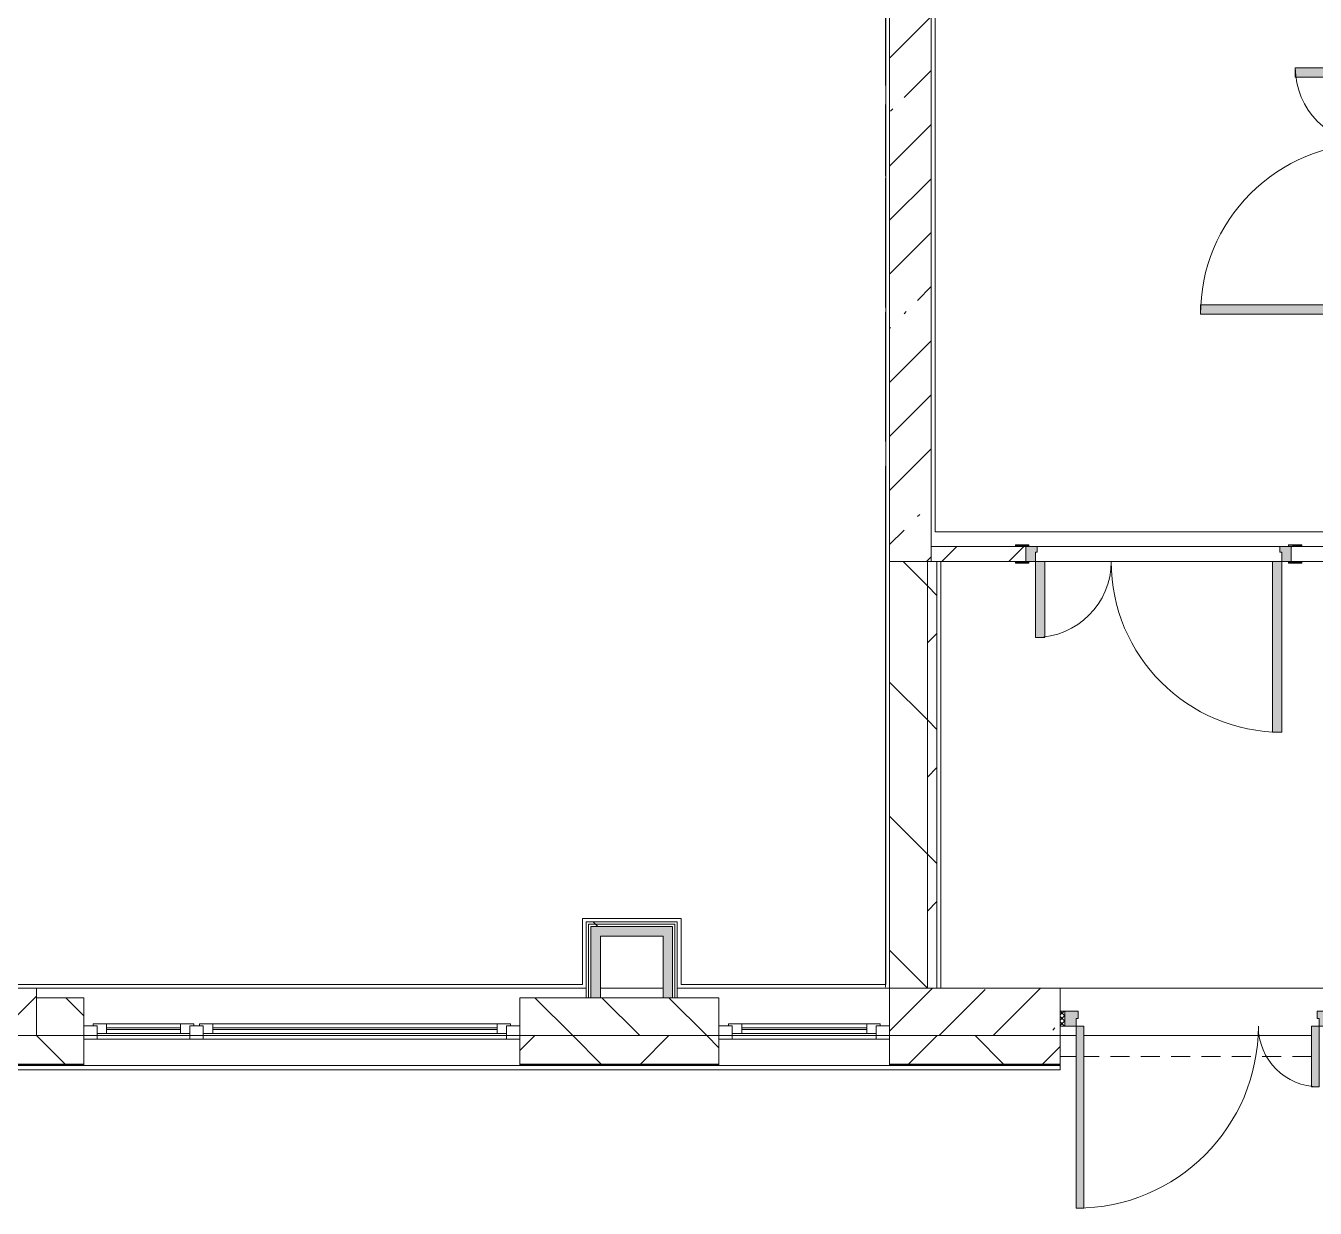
# Model space of a CAD drawing. Header units: millimetres. Extents: x -4196 to 190310, y -8553 to 29000.
# Drawn here: x 161920 to 168721, y -1010 to 5226 of the extents above; entities that cross this region are included whole.
import ezdxf

# ---------------------------------------------------------------- set-up
doc = ezdxf.new("R2010")
doc.units = ezdxf.units.MM
doc.linetypes.add('200_ШТРИХ__ш1_п0_6_', pattern=[160, 100, -60])
for name, color, linetype, lineweight in [('A-DETL-MBND', 7, '200_ШТРИХ__ш1_п0_6_', 9), ('A-GENM-1', 7, 'Continuous', 5), ('A-GLAZ-1', 7, 'Continuous', 5), ('A-WALL', 7, 'Continuous', 9), ('A-WALL-4', 7, 'Continuous', 5), ('I-WALL-3', 7, 'Continuous', 5), ('S-COLS-2', 7, 'Continuous', 5)]:
    doc.layers.add(name, color=color, linetype=linetype, lineweight=lineweight)
for name, color, linetype, lineweight, true_color in [('A-DOOR-1', 7, 'Continuous', 5, 0xaaaaaa), ('A-DOOR-2', 7, 'Continuous', 5, 0xe2e2e2), ('A-DOOR-FRAM-1', 7, 'Continuous', 5, 0xe2e2e2), ('A-DOOR-FRAM-2', 7, 'Continuous', 5, 0xaaaaaa), ('A-FLOR-1', 7, 'Continuous', 5, 0xaaaaaa), ('I-WALL-2', 7, 'Continuous', 9, 0xe7e7e7)]:
    doc.layers.add(name, color=color, linetype=linetype, lineweight=lineweight, true_color=true_color)
pattern_1 = [(45, (59346.5, 0), (-353.5534, 353.5534), []), (135, (59346.5, 0), (-353.5534, -353.5534), [])]
pattern_2 = [(45, (59346.5, 0), (-285.1231, 285.1231), []), (45, (59631.6, 0), (-285.1231, 285.1231), [504.031, -100.806, 16.764, -84.042])]
pattern_3 = [(45, (59346.5, 0), (-530.33, 530.33), []), (135, (59346.5, 0), (-530.33, -530.33), [])]

# ---------------------------------------------------------------- blocks, each defined once
blk = doc.blocks.new('120_Окно_СКБ_2Ст_Фрамуга сверху - 120_Окно_СКБ_2Ст_2300х2500_h_ ДОО-19727959-1_6_1_птичка')
at = {"layer": 'A-GLAZ-1'}
for p, q in [((-1150, -127), (-1150, -57)), ((-1150, -57), (-1080, -57)), ((1150, -57), (-1150, -57)), ((-1080, -57), (-1080, -127)), ((-1080, -57), (1080, -57)), ((520, -127), (520, -57)), ((520, -57), (590, -57)), ((590, -57), (590, -127)), ((1080, -127), (1080, -57)), ((1080, -57), (1150, -57)), ((1150, -57), (1150, -127)), ((-1080, -127), (-1150, -127)), ((-1150, -127), (-1100, -127)), ((-1080, -127), (-1100, -127)), ((-1100, -127), (-1100, -137)), ((520, -87), (-1080, -87)), ((-1080, -87), (-1080, -127)), ((-1030, -137), (-1030, -87)), ((-1030, -107), (470, -107)), ((470, -117), (-1030, -117)), ((470, -137), (470, -87)), ((520, -127), (520, -87)), ((590, -127), (520, -127)), ((540, -127), (520, -127)), ((540, -127), (570, -127)), ((540, -127), (570, -127)), ((540, -137), (540, -127)), ((590, -127), (570, -127)), ((570, -127), (570, -137)), ((1080, -87), (590, -87)), ((590, -87), (590, -127)), ((640, -137), (640, -87)), ((640, -107), (1030, -107)), ((1030, -117), (640, -117)), ((1030, -137), (1030, -87)), ((1080, -127), (1080, -87)), ((1150, -127), (1080, -127)), ((1100, -127), (1080, -127)), ((1100, -127), (1150, -127)), ((1100, -137), (1100, -127)), ((-1100, -137), (540, -137)), ((540, -137), (-1100, -137)), ((570, -137), (1100, -137)), ((1100, -137), (570, -137))]:
    blk.add_line(p, q, dxfattribs=at)
blk = doc.blocks.new('BSC_Колонна _Прямоугольная - 250х900-V123-1_6_1_птичка')
at = {"layer": 'S-COLS-2'}
h = blk.add_hatch(dxfattribs=at)
h.set_pattern_fill('FP_164', color=256, style=0, pattern_type=2)
h.set_pattern_definition([(45, (-102180, -25), (-285.1231, 285.1231), []), (45, (-101894.88, -25), (-285.1231, 285.1231), [504.031, -100.806, 16.764, -84.042])])
h.paths.add_polyline_path([(450, -125), (450, 125), (-450, 125), (-450, -125), (-61.5, -125)])
for p, q in [((450, 125), (-450, 125)), ((-450, 125), (-450, -125)), ((450, -125), (450, 125)), ((-450, -125), (450, -125))]:
    blk.add_line(p, q, dxfattribs=at)
blk = doc.blocks.new('110_Дверь_СКБ_2Ст_Наружная - ДН-5_л__ Двухстворчатая 1350 х3800 _h_ в свету с верхним остеклением-21877029-1_6_1_птичка')
at = {"layer": 'A-DOOR-1'}
h = blk.add_hatch(dxfattribs=at)
h.set_pattern_fill('FP_165', color=256, style=0, pattern_type=2)
h.set_pattern_definition([(135, (1626.41, 164.685), (-14.14214, -14.14214), []), (225, (1626.41, 164.685), (14.14214, -14.14214), [])])
h.paths.add_polyline_path([(744.5, 50), (719.5, 50), (719.5, -30), (744.5, -30), (744.5, 10)])
at = {"layer": 'A-DOOR-2'}
for points in [[(619.5, 1010), (619.5, 50), (659.5, 50), (659.5, 1010)], [(-620.5, 370), (-620.5, 50), (-580.5, 50), (-580.5, 370)]]:
    blk.add_hatch(color=256, dxfattribs=at).paths.add_polyline_path(points)
h = blk.add_hatch(color=256, dxfattribs=at)
h.paths.add_polyline_path([(659.5, 50), (659.5, 10), (649.5, 10), (649.5, -30), (719.5, -30), (719.5, 50)])
h.paths.add_polyline_path([(-680.5, 50), (-680.5, -30), (-610.5, -30), (-610.5, 10), (-620.5, 10), (-620.5, 50), (-651.1, 50)])
at = {"layer": 'A-DOOR-FRAM-2'}
h = blk.add_hatch(dxfattribs=at)
h.set_pattern_fill('FP_166', color=256, style=0, pattern_type=2)
h.set_pattern_definition([(45, (-496.384, 164.685), (-14.1421, 14.1421), []), (135, (-496.384, 164.685), (-14.1421, -14.1421), [])])
h.paths.add_polyline_path([(-705.5, 50), (-705.5, -30), (-680.5, -30), (-680.5, 50)])
at = {"layer": 'A-DOOR-1'}
for p, q in [((659.5, 1010), (619.5, 1010)), ((619.5, 1010), (619.5, 50)), ((659.5, 50), (659.5, 1010)), ((-620.5, 370), (-620.5, 50)), ((-580.5, 370), (-620.5, 370)), ((-580.5, 50), (-580.5, 370)), ((-620.5, 50), (-580.5, 50)), ((619.5, 50), (659.5, 50))]:
    blk.add_line(p, q, dxfattribs=at)
for centre, radius, start, end in [((659.5, 50), 960, 90, 180), ((-620.5, 50), 320, 0, 90)]:
    blk.add_arc(centre, radius, start, end, dxfattribs=at)
at = {"layer": 'A-DOOR-FRAM-2'}
for p, q in [((-680.5, 50), (-705.5, 50)), ((-705.5, 50), (-705.5, -30)), ((-620.5, 50), (-680.5, 50)), ((-680.5, 50), (-680.5, -30)), ((-680.5, -30), (-680.5, 50)), ((-620.5, 10), (-620.5, 50)), ((-610.5, 10), (-620.5, 10)), ((-610.5, -30), (-610.5, 10)), ((659.5, 10), (649.5, 10)), ((649.5, 10), (649.5, -30)), ((659.5, 50), (659.5, 10)), ((719.5, 50), (659.5, 50)), ((719.5, -30), (719.5, 50)), ((744.5, 50), (719.5, 50)), ((719.5, 50), (719.5, -30)), ((744.5, -30), (744.5, 50)), ((-705.5, -30), (-680.5, -30)), ((-680.5, -30), (-610.5, -30)), ((649.5, -30), (719.5, -30)), ((719.5, -30), (744.5, -30))]:
    blk.add_line(p, q, dxfattribs=at)
blk = doc.blocks.new('120_Окно_СКБ_1Ст - 120_Окно_СКБ_1Ст 900х2500_h_ с форточкой-22876038-1_6_1_птичка')
at = {"layer": 'A-GLAZ-1'}
for p, q in [((-450, -127), (-450, -57)), ((-450, -57), (-380, -57)), ((450, -57), (-450, -57)), ((-380, -57), (-380, -127)), ((380, -127), (380, -57)), ((380, -57), (450, -57)), ((450, -57), (450, -127)), ((-380, -127), (-450, -127)), ((-450, -127), (-400, -127)), ((-380, -127), (-400, -127)), ((-400, -127), (-400, -137)), ((380, -87), (-380, -87)), ((-380, -87), (-380, -127)), ((-330, -137), (-330, -87)), ((-330, -107), (330, -107)), ((330, -117), (-330, -117)), ((330, -137), (330, -87)), ((380, -127), (380, -87)), ((450, -127), (380, -127)), ((400, -127), (380, -127)), ((400, -127), (450, -127)), ((400, -137), (400, -127)), ((-400, -137), (400, -137)), ((400, -137), (-400, -137))]:
    blk.add_line(p, q, dxfattribs=at)
blk = doc.blocks.new('110_Дверь_СКБ_2Ст - Д-5_п_ Из игровой в коридор-32215844-1_6_1_птичка')
at = {"layer": 'A-DOOR-2'}
for points in [[(-637.5, 940), (-637.5, 40), (-587.5, 40), (-587.5, 940)], [(612.5, 57.5), (612.5, 40), (662.5, 42.7), (662.5, 440), (612.5, 440), (612.5, 60)]]:
    blk.add_hatch(color=256, dxfattribs=at).paths.add_polyline_path(points)
h = blk.add_hatch(color=256, dxfattribs=at)
h.paths.add_polyline_path([(-687.5, 40), (-687.5, -40), (-627.5, -40), (-627.5, -10), (-637.5, -10), (-637.5, 40)])
h.paths.add_polyline_path([(652.5, -40), (712.5, -40), (712.5, 40), (662.5, 40), (662.5, -10), (652.5, -10), (652.5, -25.9)])
at = {"layer": 'A-DOOR-FRAM-1'}
for points in [[(-742.5, 40), (-672.5, 40), (-672.5, 48), (-742.5, 48)], [(697.5, 48), (697.5, 40), (767.5, 40), (767.5, 48), (712.5, 48)], [(-742.5, -48), (-672.5, -48), (-672.5, -40), (-742.5, -40)], [(697.5, -47.8), (697.8, -48), (767.5, -48), (767.5, -40), (697.5, -40)]]:
    blk.add_hatch(color=256, dxfattribs=at).paths.add_polyline_path(points)
at = {"layer": 'A-DOOR-1'}
for p, q in [((-637.5, 940), (-637.5, 40)), ((-587.5, 940), (-637.5, 940)), ((-587.5, 40), (-587.5, 940)), ((662.5, 440), (612.5, 440)), ((612.5, 440), (612.5, 40)), ((662.5, 40), (662.5, 440)), ((-637.5, 40), (-587.5, 40)), ((612.5, 40), (662.5, 40))]:
    blk.add_line(p, q, dxfattribs=at)
for centre, radius, start, end in [((-637.5, 40), 900, 0, 90), ((662.5, 40), 400, 90, 180)]:
    blk.add_arc(centre, radius, start, end, dxfattribs=at)
at = {"layer": 'A-DOOR-FRAM-2'}
for p, q in [((-672.5, 48), (-742.5, 48)), ((-742.5, 48), (-742.5, 40)), ((-742.5, 40), (-672.5, 40)), ((-637.5, 40), (-687.5, 40)), ((-687.5, 40), (-687.5, -40)), ((-672.5, 40), (-672.5, 48)), ((-637.5, -10), (-637.5, 40)), ((662.5, 40), (662.5, -10)), ((712.5, 40), (662.5, 40)), ((767.5, 48), (697.5, 48)), ((697.5, 48), (697.5, 40)), ((697.5, 40), (767.5, 40)), ((712.5, -40), (712.5, 40)), ((767.5, 40), (767.5, 48)), ((-672.5, -40), (-742.5, -40)), ((-742.5, -40), (-742.5, -48)), ((-742.5, -48), (-672.5, -48)), ((-672.5, -39), (-687.5, -39)), ((-687.5, -39), (-687.5, -40)), ((-687.5, -40), (-627.5, -40)), ((-687.5, -40), (-672.5, -40)), ((-672.5, -40), (-672.5, -39)), ((-672.5, -48), (-672.5, -40)), ((-627.5, -10), (-637.5, -10)), ((-627.5, -40), (-627.5, -10)), ((662.5, -10), (652.5, -10)), ((652.5, -10), (652.5, -40)), ((652.5, -40), (712.5, -40)), ((712.5, -39), (697.5, -39)), ((697.5, -39), (697.5, -40)), ((697.5, -40), (712.5, -40)), ((767.5, -40), (697.5, -40)), ((697.5, -40), (697.5, -48)), ((697.5, -48), (767.5, -48)), ((712.5, -40), (712.5, -39)), ((767.5, -48), (767.5, -40))]:
    blk.add_line(p, q, dxfattribs=at)
blk = doc.blocks.new('Рисунок_горы - Рисунок_горы-31934381-1_6_1_птичка')
at = {"layer": 'A-GENM-1'}
for p, q in [((107109, 5202.8), (107109, 5327.3)), ((107109, 5327.3), (107109, 5202.8)), ((107109, 5182.5), (107109, 5181.1)), ((107109, 5181.1), (107109, 5059.9)), ((107109, 4374.4), (107109, 4384)), ((107109, 4308.3), (107109, 4334.6)), ((107109, 4258.7), (107109, 4082.8)), ((107109, 3759.7), (107109, 3739.9)), ((107109, 3402.6), (107109, 3715.1)), ((107109, 3715.1), (107109, 3402.6)), ((107109, 3400.4), (107109, 3402.6)), ((107109, 3402.6), (107109, 3400.4)), ((107109, 3083.5), (107109, 3033.8)), ((107109, 3033.8), (107109, 3083.5)), ((107109, 2902.9), (107109, 2510.3)), ((107109, 2349.5), (107109, 2318.8)), ((107109, 1892.3), (107109, 1912.9)), ((107109, 1600.7), (107109, 1631.9)), ((107109, 1293.1), (107109, 1296.4)), ((107109, 950.1), (107109, 1139.3)), ((107109, 1139.3), (107109, 950.1)), ((107109, 1122.4), (107109, 1119.9)), ((107109, 1119.9), (107109, 756.7)), ((107109, 988.4), (107109, 946.8)), ((107109, 928), (107109, 950.1)), ((107109, 950.1), (107109, 928)), ((107109, 800), (107109, 928)), ((107109, 928), (107109, 800))]:
    blk.add_line(p, q, dxfattribs=at)
for points in [[(107109, 5229), (107109, 5225.1), (107109, 5221.2), (107109, 5217.1)], [(107109, 5193.5), (107109, 5195.9), (107109, 5198.9), (107109, 5202.8)], [(107109, 4996.9), (107109, 5086.6), (107109, 5046.4), (107109, 4960)], [(107109, 4997.1), (107109, 5021), (107109, 5029.3), (107109, 5042)], [(107109, 5030.9), (107109, 5009.2), (107109, 4973.1), (107109, 4936.1)], [(107109, 4931.1), (107109, 4949.6), (107109, 4972.3), (107109, 4997.1)], [(107109, 4801.5), (107109, 4837.3), (107109, 4769), (107109, 4683.1)], [(107109, 4745.8), (107109, 4834.9), (107109, 4778.8), (107109, 4694)], [(107109, 4729.3), (107109, 4734.7), (107109, 4740.2), (107109, 4745.8)], [(107109, 4610.3), (107109, 4692.4), (107109, 4646), (107109, 4564.5)], [(107109, 4560.8), (107109, 4651.4), (107109, 4604.2), (107109, 4519)], [(107109, 4480.9), (107109, 4572.6), (107109, 4516.7), (107109, 4440.6)], [(107109, 4532.1), (107109, 4540.9), (107109, 4550.5), (107109, 4560.8)], [(107109, 4470.8), (107109, 4474.1), (107109, 4477.5), (107109, 4480.9)], [(107109, 4422.3), (107109, 4412.5), (107109, 4330.7), (107109, 4267.6)], [(107109, 4394.1), (107109, 4371.7), (107109, 4334), (107109, 4292)], [(107109, 4388.7), (107109, 4383.5), (107109, 4378.7), (107109, 4374.4)], [(107109, 4317.2), (107109, 4357.9), (107109, 4365.3), (107109, 4387.8)], [(107109, 4330.1), (107109, 4333.9), (107109, 4326.6), (107109, 4344.4)], [(107109, 4341.2), (107109, 4322.9), (107109, 4288.3), (107109, 4243.4)], [(107109, 4284.3), (107109, 4313.8), (107109, 4319.7), (107109, 4338.1)], [(107109, 4284.9), (107109, 4299.2), (107109, 4315.7), (107109, 4330.1)], [(107109, 4250.2), (107109, 4269), (107109, 4291.9), (107109, 4317.2)], [(107109, 4227.3), (107109, 4244.5), (107109, 4264.5), (107109, 4284.3)], [(107109, 4185.1), (107109, 4203.6), (107109, 4225.6), (107109, 4254)], [(107109, 4109.1), (107109, 4188.9), (107109, 4152.7), (107109, 4076.1)], [(107109, 4091.2), (107109, 4096.8), (107109, 4102.8), (107109, 4109.1)], [(107109, 4079.1), (107109, 4063.9), (107109, 4046.4), (107109, 4024.9)], [(107109, 3775), (107109, 3972.8), (107109, 3938.6), (107109, 4024.9)], [(107109, 3745.9), (107109, 3754.8), (107109, 3773.9), (107109, 3783.9)], [(107109, 3400.4), (107109, 3399.3), (107109, 3107.3), (107109, 3083.5)], [(107109, 3190.2), (107109, 3238.9), (107109, 3287.7), (107109, 3341.9)], [(107109, 2744.1), (107109, 2736.6), (107109, 2730.3), (107109, 2725.9)], [(107109, 2525.4), (107109, 2507.2), (107109, 2429.8), (107109, 2406.1)], [(107109, 2456.9), (107109, 2471.2), (107109, 2489.8), (107109, 2504.1)], [(107109, 2337.5), (107109, 2351), (107109, 2430.2), (107109, 2443.8)], [(107109, 2405.3), (107109, 2304), (107109, 2038.3), (107109, 1883.2)], [(107109, 2043.8), (107109, 2143), (107109, 2375.7), (107109, 2404.3)], [(107109, 2331.2), (107109, 2332.9), (107109, 2334.9), (107109, 2337.1)], [(107109, 1964.2), (107109, 1942.5), (107109, 1888.8), (107109, 1862.5)], [(107109, 1865), (107109, 1870.5), (107109, 1877.1), (107109, 1884.9)], [(107109, 1599.1), (107109, 1599.6), (107109, 1600.2), (107109, 1600.7)], [(107109, 1378.1), (107109, 1344.4), (107109, 1311.3), (107109, 1280.5)], [(107109, 1292.6), (107109, 1292.8), (107109, 1292.9), (107109, 1293.1)], [(107109, 1204.2), (107109, 1240.1), (107109, 1272.7), (107109, 1284.6)], [(107109, 1137.1), (107109, 1123.8), (107109, 1106.1), (107109, 1089.8)], [(107109, 954), (107109, 984.2), (107109, 1099.5), (107109, 1129.6)], [(107109, 1118), (107109, 1118.9), (107109, 1120.3), (107109, 1122.4)], [(107109, 1045.3), (107109, 1029.5), (107109, 1010.6), (107109, 988.4)], [(107109, 800), (107109, 789.3), (107109, 658.8), (107109, 644.1)], [(107109, 792), (107109, 794.5), (107109, 796.8), (107109, 798.8)]]:
    blk.add_open_spline(points, degree=3, dxfattribs=at)
for points, knots in [([(107109, 5217.1), (107109, 5217.1), (107109, 5208.5), (107109, 5196.8), (107109, 5188.5)], [0.26666667, 0.26666667, 0.26666667, 0.26666667, 0.26666668, 0.29266301, 0.29266301, 0.29266301, 0.29266301]), ([(107109, 5202.8), (107109, 5202.8), (107109, 5190.1), (107109, 5187.2), (107109, 5182.5)], [0.503597122, 0.503597122, 0.503597122, 0.503597122, 0.503597132, 0.510791367, 0.510791367, 0.510791367, 0.510791367]), ([(107109, 5059.9), (107109, 5059.9), (107109, 5048.8), (107109, 5037.4), (107109, 5026.3)], [0.525179856, 0.525179856, 0.525179856, 0.525179856, 0.525179866, 0.529081731, 0.529081731, 0.529081731, 0.529081731]), ([(107109, 4960), (107109, 4960), (107109, 4956.1), (107109, 4952.3), (107109, 4948.7)], [0.25, 0.25, 0.25, 0.25, 0.25000001, 0.28399361, 0.28399361, 0.28399361, 0.28399361]), ([(107109, 4936.1), (107109, 4936.1), (107109, 4926.5), (107109, 4918.4), (107109, 4911.6)], [0.5, 0.5, 0.5, 0.5, 0.50000001, 0.54626589, 0.54626589, 0.54626589, 0.54626589]), ([(107109, 4694), (107109, 4694), (107109, 4691.5), (107109, 4689.2), (107109, 4687)], [0.33333333, 0.33333333, 0.33333333, 0.33333333, 0.33333334, 0.35272654, 0.35272654, 0.35272654, 0.35272654]), ([(107109, 4683.1), (107109, 4683.1), (107109, 4671.1), (107109, 4660.8), (107109, 4652.1)], [0.33333333, 0.33333333, 0.33333333, 0.33333333, 0.33333334, 0.39532275, 0.39532275, 0.39532275, 0.39532275]), ([(107109, 4564.5), (107109, 4564.5), (107109, 4561.6), (107109, 4558.7), (107109, 4555.8)], [0.25, 0.25, 0.25, 0.25, 0.25000001, 0.27808604, 0.27808604, 0.27808604, 0.27808604]), ([(107109, 4519), (107109, 4519), (107109, 4515.6), (107109, 4512.5), (107109, 4509.5)], [0.33333333, 0.33333333, 0.33333333, 0.33333333, 0.33333334, 0.35936059, 0.35936059, 0.35936059, 0.35936059]), ([(107109, 4440.6), (107109, 4440.6), (107109, 4438.1), (107109, 4435.6), (107109, 4433.3)], [0.33333333, 0.33333333, 0.33333333, 0.33333333, 0.33333334, 0.35421971, 0.35421971, 0.35421971, 0.35421971]), ([(107109, 4384), (107109, 4384), (107109, 4407.4), (107109, 4419.2), (107109, 4422.4)], [0.059701493, 0.059701493, 0.059701493, 0.059701493, 0.059701503, 0.063018242, 0.063018242, 0.063018242, 0.063018242]), ([(107109, 4387.8), (107109, 4387.8), (107109, 4392.8), (107109, 4397.1), (107109, 4400.6)], [0.25, 0.25, 0.25, 0.25, 0.25000001, 0.26795645, 0.26795645, 0.26795645, 0.26795645]), ([(107109, 4355.8), (107109, 4355.8), (107109, 4362.9), (107109, 4368.3), (107109, 4374.4)], [0.02985075, 0.02985075, 0.02985075, 0.02985075, 0.02985076, 0.04477612, 0.04477612, 0.04477612, 0.04477612]), ([(107109, 4374.4), (107109, 4374.4), (107109, 4368.3), (107109, 4362.9), (107109, 4355.8)], [0.589928058, 0.589928058, 0.589928058, 0.589928058, 0.589928068, 0.597122302, 0.597122302, 0.597122302, 0.597122302]), ([(107109, 4344.4), (107109, 4344.4), (107109, 4347.6), (107109, 4352.1), (107109, 4355.8)], [0.01492537, 0.01492537, 0.01492537, 0.01492537, 0.01492538, 0.02985075, 0.02985075, 0.02985075, 0.02985075]), ([(107109, 4355.8), (107109, 4355.8), (107109, 4352.1), (107109, 4347.6), (107109, 4344.4)], [0.597122302, 0.597122302, 0.597122302, 0.597122302, 0.597122312, 0.604316547, 0.604316547, 0.604316547, 0.604316547]), ([(107109, 4344.4), (107109, 4344.4), (107109, 4338), (107109, 4334.8), (107109, 4333.2)], [0.604316547, 0.604316547, 0.604316547, 0.604316547, 0.604316557, 0.606930306, 0.606930306, 0.606930306, 0.606930306]), ([(107109, 4338.1), (107109, 4338.1), (107109, 4340.2), (107109, 4342.1), (107109, 4343.8)], [0.2, 0.2, 0.2, 0.2, 0.20000001, 0.209156175, 0.209156175, 0.209156175, 0.209156175]), ([(107109, 4330.1), (107109, 4330.1), (107109, 4309.7), (107109, 4273.5), (107109, 4254)], [0.18181818, 0.18181818, 0.18181818, 0.18181818, 0.18181819, 0.27272727, 0.27272727, 0.27272727, 0.27272727]), ([(107109, 4254), (107109, 4254), (107109, 4273.5), (107109, 4309.7), (107109, 4330.1)], [0.97014925, 0.97014925, 0.97014925, 0.97014925, 0.97014926, 1, 1, 1, 1]), ([(107109, 4330.1), (107109, 4330.1), (107109, 4315.7), (107109, 4299.2), (107109, 4284.9)], [0.611510791, 0.611510791, 0.611510791, 0.611510791, 0.611510801, 0.617072383, 0.617072383, 0.617072383, 0.617072383]), ([(107109, 4267.6), (107109, 4267.6), (107109, 4277.2), (107109, 4300.9), (107109, 4308.3)], [0.07462687, 0.07462687, 0.07462687, 0.07462687, 0.07462688, 0.08955224, 0.08955224, 0.08955224, 0.08955224]), ([(107109, 4308.3), (107109, 4308.3), (107109, 4294.5), (107109, 4267.6), (107109, 4258.7)], [0.08955224, 0.08955224, 0.08955224, 0.08955224, 0.08955225, 0.10447761, 0.10447761, 0.10447761, 0.10447761]), ([(107109, 4292), (107109, 4292), (107109, 4265.3), (107109, 4244.8), (107109, 4230)], [0.5, 0.5, 0.5, 0.5, 0.50000001, 0.58415994, 0.58415994, 0.58415994, 0.58415994]), ([(107109, 4254), (107109, 4254), (107109, 4225.6), (107109, 4203.6), (107109, 4185.1)], [0.27272727, 0.27272727, 0.27272727, 0.27272727, 0.27272728, 0.29544577, 0.29544577, 0.29544577, 0.29544577]), ([(107109, 4243.4), (107109, 4243.4), (107109, 4226), (107109, 4206.4), (107109, 4193.2)], [0.4, 0.4, 0.4, 0.4, 0.4, 0.5000887, 0.5000887, 0.5000887, 0.5000887]), ([(107109, 4082.8), (107109, 4082.8), (107109, 3948.4), (107109, 3856.6), (107109, 3759.7)], [0.11940299, 0.11940299, 0.11940299, 0.11940299, 0.119403, 0.13432836, 0.13432836, 0.13432836, 0.13432836]), ([(107109, 4024.9), (107109, 4024.9), (107109, 4046.4), (107109, 4063.9), (107109, 4079.1)], [0.955223881, 0.955223881, 0.955223881, 0.955223881, 0.955223891, 0.958256249, 0.958256249, 0.958256249, 0.958256249]), ([(107109, 4076.1), (107109, 4076.1), (107109, 4075.5), (107109, 4074.9), (107109, 4074.4)], [0.333333333, 0.333333333, 0.333333333, 0.333333333, 0.333333343, 0.338878128, 0.338878128, 0.338878128, 0.338878128]), ([(107109, 4024.9), (107109, 4024.9), (107109, 3938.6), (107109, 3972.8), (107109, 3775)], [0.36363636, 0.36363636, 0.36363636, 0.36363636, 0.36363637, 0.45334444, 0.45334444, 0.45334444, 0.45334444]), ([(107109, 3797.9), (107109, 3797.9), (107109, 3816.7), (107109, 3834.4), (107109, 3846.7)], [0.4, 0.4, 0.4, 0.4, 0.40000001, 0.48323063, 0.48323063, 0.48323063, 0.48323063]), ([(107109, 3400.4), (107109, 3400.4), (107109, 3384.7), (107109, 3360.7), (107109, 3341.9)], [0.71942446, 0.71942446, 0.71942446, 0.71942446, 0.71942447, 0.726618705, 0.726618705, 0.726618705, 0.726618705]), ([(107109, 3083.5), (107109, 3083.5), (107109, 3107), (107109, 3392), (107109, 3400.2)], [0.88059701, 0.88059701, 0.88059701, 0.88059701, 0.88059702, 0.89533399, 0.89533399, 0.89533399, 0.89533399]), ([(107109, 3341.9), (107109, 3341.9), (107109, 3287.7), (107109, 3238.9), (107109, 3190.2)], [0.726618705, 0.726618705, 0.726618705, 0.726618705, 0.726618715, 0.730787086, 0.730787086, 0.730787086, 0.730787086]), ([(107109, 2725.9), (107109, 2725.9), (107109, 2730.3), (107109, 2736.6), (107109, 2744.1)], [0.4375, 0.4375, 0.4375, 0.4375, 0.43750001, 0.446836628, 0.446836628, 0.446836628, 0.446836628]), ([(107109, 2640.3), (107109, 2640.3), (107109, 2667.3), (107109, 2700.2), (107109, 2725.9)], [0.375, 0.375, 0.375, 0.375, 0.37500001, 0.4375, 0.4375, 0.4375, 0.4375]), ([(107109, 2725.9), (107109, 2725.9), (107109, 2700.2), (107109, 2667.3), (107109, 2640.3)], [0.776978417, 0.776978417, 0.776978417, 0.776978417, 0.776978427, 0.784172662, 0.784172662, 0.784172662, 0.784172662]), ([(107109, 2640.3), (107109, 2640.3), (107109, 2621.3), (107109, 2621.6), (107109, 2581.4)], [0.784172662, 0.784172662, 0.784172662, 0.784172662, 0.784172672, 0.791366906, 0.791366906, 0.791366906, 0.791366906]), ([(107109, 2581.4), (107109, 2581.4), (107109, 2593), (107109, 2601.2), (107109, 2607.5)], [0.3125, 0.3125, 0.3125, 0.3125, 0.31250001, 0.33053184, 0.33053184, 0.33053184, 0.33053184]), ([(107109, 2510.3), (107109, 2510.3), (107109, 2529), (107109, 2562.7), (107109, 2581.4)], [0.25, 0.25, 0.25, 0.25, 0.25000001, 0.3125, 0.3125, 0.3125, 0.3125]), ([(107109, 2581.4), (107109, 2581.4), (107109, 2562.7), (107109, 2529), (107109, 2510.3)], [0.791366906, 0.791366906, 0.791366906, 0.791366906, 0.791366916, 0.798561151, 0.798561151, 0.798561151, 0.798561151]), ([(107109, 2515.4), (107109, 2515.4), (107109, 2518.6), (107109, 2521.6), (107109, 2524.6)], [0.8059701493, 0.8059701493, 0.8059701493, 0.8059701493, 0.8059701593, 0.8067080864, 0.8067080864, 0.8067080864, 0.8067080864]), ([(107109, 2510.3), (107109, 2510.3), (107109, 2483), (107109, 2428.7), (107109, 2405.3)], [0.798561151, 0.798561151, 0.798561151, 0.798561151, 0.798561161, 0.805755396, 0.805755396, 0.805755396, 0.805755396]), ([(107109, 2406.1), (107109, 2406.1), (107109, 2391.5), (107109, 2376.5), (107109, 2365.1)], [0.14285714, 0.14285714, 0.14285714, 0.14285714, 0.14285715, 0.23291326, 0.23291326, 0.23291326, 0.23291326]), ([(107109, 2405.3), (107109, 2405.3), (107109, 2381.5), (107109, 2144.3), (107109, 2043.8)], [0.805755396, 0.805755396, 0.805755396, 0.805755396, 0.805755406, 0.811968093, 0.811968093, 0.811968093, 0.811968093]), ([(107109, 1883.2), (107109, 1883.2), (107109, 1772), (107109, 1712.3), (107109, 1580.9)], [0.05882353, 0.05882353, 0.05882353, 0.05882353, 0.05882354, 0.11764706, 0.11764706, 0.11764706, 0.11764706]), ([(107109, 1684.9), (107109, 1684.9), (107109, 1697.8), (107109, 1708.8), (107109, 1716.3)], [0.76119403, 0.76119403, 0.76119403, 0.76119403, 0.76119404, 0.767121073, 0.767121073, 0.767121073, 0.767121073]), ([(107109, 1640.8), (107109, 1640.8), (107109, 1660.5), (107109, 1675.7), (107109, 1684.9)], [0.74626866, 0.74626866, 0.74626866, 0.74626866, 0.74626867, 0.76119403, 0.76119403, 0.76119403, 0.76119403]), ([(107109, 1580.9), (107109, 1580.9), (107109, 1528.6), (107109, 1484.2), (107109, 1440.4)], [0.11764706, 0.11764706, 0.11764706, 0.11764706, 0.11764707, 0.17647059, 0.17647059, 0.17647059, 0.17647059]), ([(107109, 1440.4), (107109, 1440.4), (107109, 1388), (107109, 1350.4), (107109, 1277.3)], [0.17647059, 0.17647059, 0.17647059, 0.17647059, 0.1764706, 0.23529412, 0.23529412, 0.23529412, 0.23529412]), ([(107109, 1280.5), (107109, 1280.5), (107109, 1311.3), (107109, 1344.4), (107109, 1378.1)], [0.52941176, 0.52941176, 0.52941176, 0.52941176, 0.52941177, 0.55016053, 0.55016053, 0.55016053, 0.55016053]), ([(107109, 1284.6), (107109, 1284.6), (107109, 1286), (107109, 1287), (107109, 1287.8)], [0.626865672, 0.626865672, 0.626865672, 0.626865672, 0.626865682, 0.62980849, 0.62980849, 0.62980849, 0.62980849]), ([(107109, 1141.9), (107109, 1141.9), (107109, 1191.5), (107109, 1233.3), (107109, 1280.5)], [0.47058824, 0.47058824, 0.47058824, 0.47058824, 0.47058825, 0.52941176, 0.52941176, 0.52941176, 0.52941176]), ([(107109, 1280.5), (107109, 1280.5), (107109, 1233.3), (107109, 1191.5), (107109, 1141.9)], [0.856115108, 0.856115108, 0.856115108, 0.856115108, 0.856115118, 0.863309353, 0.863309353, 0.863309353, 0.863309353]), ([(107109, 1277.3), (107109, 1277.3), (107109, 1224.5), (107109, 1174), (107109, 1122.4)], [0.23529412, 0.23529412, 0.23529412, 0.23529412, 0.23529413, 0.29411765, 0.29411765, 0.29411765, 0.29411765]), ([(107109, 1136.5), (107109, 1136.5), (107109, 1140.6), (107109, 1144), (107109, 1146.8)], [0.4, 0.4, 0.4, 0.4, 0.40000001, 0.41578086, 0.41578086, 0.41578086, 0.41578086]), ([(107109, 1141.9), (107109, 1141.9), (107109, 1136.4), (107109, 1133.6), (107109, 1127.2)], [0.52238806, 0.52238806, 0.52238806, 0.52238806, 0.52238807, 0.53731343, 0.53731343, 0.53731343, 0.53731343]), ([(107109, 1141.9), (107109, 1141.9), (107109, 1141.3), (107109, 1140.6), (107109, 1140)], [0.863309353, 0.863309353, 0.863309353, 0.863309353, 0.863309363, 0.867844855, 0.867844855, 0.867844855, 0.867844855]), ([(107109, 1127.2), (107109, 1127.2), (107109, 1126.9), (107109, 1126.6), (107109, 1126.3)], [0.537313433, 0.537313433, 0.537313433, 0.537313433, 0.537313443, 0.538811964, 0.538811964, 0.538811964, 0.538811964]), ([(107109, 1122.4), (107109, 1122.4), (107109, 1121.9), (107109, 1121.4), (107109, 1120.9)], [0.294117647, 0.294117647, 0.294117647, 0.294117647, 0.294117657, 0.297478185, 0.297478185, 0.297478185, 0.297478185]), ([(107109, 644.1), (107109, 644.1), (107109, 658.8), (107109, 789.3), (107109, 800)], [0.44776119, 0.44776119, 0.44776119, 0.44776119, 0.4477612, 0.46268657, 0.46268657, 0.46268657, 0.46268657]), ([(107109, 800), (107109, 800), (107109, 797.8), (107109, 795.1), (107109, 792)], [0.8920863309, 0.8920863309, 0.8920863309, 0.8920863309, 0.8920863409, 0.8929568714, 0.8929568714, 0.8929568714, 0.8929568714]), ([(107109, 644.1), (107109, 644.1), (107109, 574.3), (107109, 193.6), (107109, 162.6)], [0.05555556, 0.05555556, 0.05555556, 0.05555556, 0.05555557, 0.11111111, 0.11111111, 0.11111111, 0.11111111]), ([(107109, 162.6), (107109, 162.6), (107109, 193.6), (107109, 574.3), (107109, 644.1)], [0.43283582, 0.43283582, 0.43283582, 0.43283582, 0.43283583, 0.44776119, 0.44776119, 0.44776119, 0.44776119]), ([(107109, 156), (107109, 156), (107109, 158.5), (107109, 160.2), (107109, 161.2)], [0.417910448, 0.417910448, 0.417910448, 0.417910448, 0.417910458, 0.420871746, 0.420871746, 0.420871746, 0.420871746])]:
    blk.add_open_spline(points, degree=3, knots=knots, dxfattribs=at)
blk = doc.blocks.new('110_Дверь_СКБ_2Ст - Д-2а_п_ Из коридора на лестницу-32239107-1_6_1_птичка')
at = {"layer": 'A-DOOR-2'}
for points in [[(-637.5, 940), (-637.5, 40), (-587.5, 40), (-587.5, 940)], [(662.5, 440), (612.5, 440), (612.5, 40), (662.5, 40)]]:
    blk.add_hatch(color=256, dxfattribs=at).paths.add_polyline_path(points)
h = blk.add_hatch(color=256, dxfattribs=at)
h.paths.add_polyline_path([(662.5, 40), (662.5, -10), (652.5, -10), (652.5, -40), (712.5, -40), (712.5, 40)])
h.paths.add_polyline_path([(-637.5, 40), (-687.5, 40), (-687.5, -40), (-627.5, -40), (-627.5, -10), (-637.5, -10)])
at = {"layer": 'A-DOOR-FRAM-1'}
for points in [[(-695.5, 48), (-742.5, 48), (-742.5, 40), (-672.5, 40), (-672.5, 48), (-687.5, 48)], [(720.5, 48), (697.5, 48), (697.5, 40), (767.5, 40), (767.5, 48)], [(-687.5, -40), (-742.5, -40), (-742.5, -48), (-672.5, -44), (-672.5, -40)], [(767.5, -40), (697.5, -42.4), (697.5, -48), (767.5, -48)]]:
    blk.add_hatch(color=256, dxfattribs=at).paths.add_polyline_path(points)
at = {"layer": 'A-DOOR-1'}
for p, q in [((-637.5, 940), (-637.5, 40)), ((-587.5, 940), (-637.5, 940)), ((-587.5, 40), (-587.5, 940)), ((662.5, 440), (612.5, 440)), ((612.5, 440), (612.5, 40)), ((662.5, 40), (662.5, 440)), ((-637.5, 40), (-587.5, 40)), ((612.5, 40), (662.5, 40))]:
    blk.add_line(p, q, dxfattribs=at)
for centre, radius, start, end in [((-637.5, 40), 900, 0, 90), ((662.5, 40), 400, 90, 180)]:
    blk.add_arc(centre, radius, start, end, dxfattribs=at)
at = {"layer": 'A-DOOR-FRAM-2'}
for p, q in [((-672.5, 48), (-742.5, 48)), ((-742.5, 48), (-742.5, 40)), ((-742.5, 40), (-672.5, 40)), ((-637.5, 40), (-687.5, 40)), ((-687.5, 40), (-687.5, -40)), ((-672.5, 40), (-672.5, 48)), ((-637.5, -10), (-637.5, 40)), ((662.5, 40), (662.5, -10)), ((712.5, 40), (662.5, 40)), ((767.5, 48), (697.5, 48)), ((697.5, 48), (697.5, 40)), ((697.5, 40), (767.5, 40)), ((712.5, -40), (712.5, 40)), ((767.5, 40), (767.5, 48)), ((-672.5, -40), (-742.5, -40)), ((-742.5, -40), (-742.5, -48)), ((-742.5, -48), (-672.5, -48)), ((-672.5, -39), (-687.5, -39)), ((-687.5, -39), (-687.5, -40)), ((-687.5, -40), (-627.5, -40)), ((-687.5, -40), (-672.5, -40)), ((-672.5, -40), (-672.5, -39)), ((-672.5, -48), (-672.5, -40)), ((-627.5, -10), (-637.5, -10)), ((-627.5, -40), (-627.5, -10)), ((662.5, -10), (652.5, -10)), ((652.5, -10), (652.5, -40)), ((652.5, -40), (712.5, -40)), ((712.5, -39), (697.5, -39)), ((697.5, -39), (697.5, -40)), ((697.5, -40), (712.5, -40)), ((767.5, -40), (697.5, -40)), ((697.5, -40), (697.5, -48)), ((697.5, -48), (767.5, -48)), ((712.5, -40), (712.5, -39)), ((767.5, -48), (767.5, -40))]:
    blk.add_line(p, q, dxfattribs=at)

msp = doc.modelspace()

# ---------------------------------------------------------------- hatches: boundary and pattern name
at = {"layer": 'A-WALL-4'}
h = msp.add_hatch(dxfattribs=at)
h.set_pattern_fill('FP_98', color=256, style=0, pattern_type=2)
h.set_pattern_definition([(135, (59346.5, 0), (-176.7767, -176.7767), [])])
h.paths.add_polyline_path([(183076.5, -100), (183076.5, 100), (182876.5, 100), (182876.5, -100)])
h.paths.add_polyline_path([(151276.5, -100), (152076.5, -100), (152076.5, 100), (151276.5, 100), (151276.5, -68.4)])
h.paths.add_polyline_path([(154126.5, -100), (154126.5, 100), (153876.5, 100), (153876.5, -100)])
h.paths.add_polyline_path([(156451.5, -100), (157451.5, -100), (157451.5, 100), (156451.5, 100), (156451.5, 70.9)])
h.paths.add_polyline_path([(160176.5, -100), (161076.5, -100), (161076.5, 100), (160176.5, 100), (160176.5, 82.2)])
h.paths.add_polyline_path([(162226.5, -100), (162226.5, 100), (161976.5, 100), (161976.5, -100)])
h.paths.add_polyline_path([(164526.5, -100), (165576.5, -100), (165576.5, 100), (164526.5, 100), (164526.5, -27.9)])
h.paths.add_polyline_path([(180476.5, -100), (180576.5, -100), (180576.5, 100), (180476.5, 100), (180476.5, -11)])
h.paths.add_polyline_path([(168826.5, -100), (169176.5, -100), (169176.5, 100), (168826.5, 100), (168826.5, -65)])
h.paths.add_polyline_path([(178676.5, -100), (178676.5, 100), (178176.5, 100), (178176.5, -100), (178195.6, -100)])
h.paths.add_polyline_path([(170976.5, -100), (170976.5, 100), (170076.5, 100), (170076.5, -100)])
h.paths.add_polyline_path([(173026.5, -100), (173026.5, 100), (172776.5, 100), (172776.5, -100)])
h.paths.add_polyline_path([(176336.6, -100), (176376.5, -100), (176376.5, 100), (175326.5, 100), (175326.5, -100), (175407.1, -100)])
h = msp.add_hatch(dxfattribs=at)
h.set_pattern_fill('FP_116', color=256, style=0, pattern_type=2)
h.set_pattern_definition(pattern_1)
h.paths.add_polyline_path([(183076.5, -250), (184426.5, -250), (184426.5, -100), (182876.5, -100), (182876.5, -250)])
h.paths.add_polyline_path([(180054.5, -250), (180576.5, -250), (180576.5, -100), (179576.5, -100), (179576.5, -250)])
h.paths.add_polyline_path([(148556.5, -250), (150376.5, -250), (150376.5, -100), (148556.5, -100)])
h.paths.add_polyline_path([(166696.5, -250), (167376.5, -250), (167376.5, -100), (166476.5, -100), (166476.5, -250), (166576.5, -250)])
h.paths.add_polyline_path([(170976.5, -250), (170976.5, -100), (170076.5, -100), (170076.5, -250)])
h.paths.add_polyline_path([(171876.5, -250), (173026.5, -250), (173026.5, -100), (171876.5, -100), (171876.5, -210)])
h.paths.add_polyline_path([(175326.5, -250), (176376.5, -250), (176376.5, -100), (175326.5, -100), (175326.5, -210)])
h.paths.add_polyline_path([(168900.8, -250), (169176.5, -250), (169176.5, -100), (168826.5, -100), (168826.5, -250)])
h.paths.add_polyline_path([(177276.5, -250), (178676.5, -250), (178676.5, -100), (177276.5, -100), (177276.5, -210)])
h.paths.add_polyline_path([(154126.5, -250), (154126.5, -100), (152976.5, -100), (152976.5, -250), (153099.7, -250)])
h.paths.add_polyline_path([(165182.9, -250), (165576.5, -250), (165576.5, -100), (164526.5, -100), (164526.5, -250)])
h.paths.add_polyline_path([(156426.5, -250), (157476.5, -250), (157476.5, -100), (156426.5, -100), (156426.5, -210)])
h.paths.add_polyline_path([(161465, -250), (162226.5, -250), (162226.5, -100), (160176.5, -100), (160176.5, -250), (160535.5, -250)])
h.paths.add_polyline_path([(158376.5, -250), (159276.5, -250), (159276.5, -100), (158376.5, -100), (158376.5, -210)])
h.paths.add_polyline_path([(151276.5, -250), (152076.5, -250), (152076.5, -100), (151276.5, -100), (151276.5, -210)])
at = {"layer": 'I-WALL-2'}
for points in [[(164951.5, 425), (165281.5, 425), (165281.5, 475), (164901.5, 475), (164901.5, 425)], [(164901.5, 100), (164951.5, 100), (164951.5, 425), (164901.5, 425), (164901.5, 150)], [(165331.5, 100), (165331.5, 475), (165281.5, 475), (165281.5, 100)]]:
    msp.add_hatch(color=256, dxfattribs=at).paths.add_polyline_path(points)
at = {"layer": 'I-WALL-3'}
h = msp.add_hatch(dxfattribs=at)
h.set_pattern_fill('FP_97', color=256, style=0, pattern_type=2)
h.set_pattern_definition(pattern_2)
h.paths.add_polyline_path([(166676.5, 2400), (166696.5, 2400), (166696.5, 10600), (166476.5, 10600), (166476.5, 2400)])
h = msp.add_hatch(dxfattribs=at)
h.set_pattern_fill('FP_114', color=256, style=0, pattern_type=2)
h.set_pattern_definition([(45, (59346.5, 0), (-176.7767, 176.7767), [])])
h.paths.add_polyline_path([(168896.5, 2400), (169016.5, 2400), (169013.6, 2480), (168595.5, 2480), (168595.5, 2400), (168826.5, 2400)])
h.paths.add_polyline_path([(166696.5, 2400), (167195.5, 2400), (167195.5, 2480), (166696.5, 2480)])
h = msp.add_hatch(dxfattribs=at)
h.set_pattern_fill('FP_115', color=256, style=0, pattern_type=2)
h.set_pattern_definition([(135, (59346.5, 0), (-353.5534, -353.5534), [])])
h.paths.add_polyline_path([(166476.5, 150), (166676.5, 150), (166676.5, 2400), (166476.5, 2400), (166476.5, 816.7)])
h = msp.add_hatch(dxfattribs=at)
h.set_pattern_fill('FP_116', color=256, style=0, pattern_type=2)
h.set_pattern_definition(pattern_1)
h.paths.add_polyline_path([(166676.5, 150), (166726.5, 150), (166726.5, 2400), (166676.5, 2400), (166676.5, 668.5)])
h = msp.add_hatch(dxfattribs=at)
h.set_pattern_fill('FP_208', color=256, style=0, pattern_type=2)
h.set_pattern_definition(pattern_3)
h.paths.add_polyline_path([(165331.1, 487.5), (165344, 487.5), (165344, 500), (164876.5, 500), (164876.5, 487.5), (165281.5, 487.5)])
h = msp.add_hatch(dxfattribs=at)
h.set_pattern_fill('FP_208', color=256, style=0, pattern_type=2)
h.set_pattern_definition(pattern_3)
h.paths.add_polyline_path([(164889, 475), (165331.5, 475), (165331.1, 487.5), (164889, 487.5)])
at = {"layer": 'S-COLS-2'}
h = msp.add_hatch(dxfattribs=at)
h.set_pattern_fill('FP_97', color=256, style=0, pattern_type=2)
h.set_pattern_definition(pattern_2)
h.paths.add_polyline_path([(167277.3, -100), (167376.5, -100), (167376.5, 150), (166476.5, 150), (166476.5, -100)])

# ---------------------------------------------------------------- linework, layer by layer
at = {"layer": 'A-DETL-MBND'}
for p, q in [((167461.5, -210), (167376.5, -210)), ((168701.5, -210), (167501.5, -210))]:
    msp.add_line(p, q, dxfattribs=at)
at = {"layer": 'A-FLOR-1'}
for p, q in [((166456.5, 170), (166456.5, 10380)), ((166716.5, 10380), (166716.5, 2557)), ((166716.5, 2557), (168996.5, 2557)), ((168495.5, 2400), (167295.5, 2400)), ((164856.5, 170), (164856.5, 517.4)), ((164856.5, 517.4), (165376.5, 517.4)), ((165376.5, 517.4), (165376.5, 170)), ((161216.5, 170), (164856.5, 170)), ((165376.5, 170), (166456.5, 170)), ((167376.5, 150), (168826.5, 150))]:
    msp.add_line(p, q, dxfattribs=at)
at = {"layer": 'A-WALL'}
for p, q in [((166696.5, 2480), (166696.5, 2400)), ((166676.5, 2400), (166476.5, 2400)), ((166726.5, 2400), (166726.5, 150)), ((164889, 487.5), (165344, 487.5)), ((164889, 100), (164889, 487.5)), ((165344, 487.5), (165344, 100)), ((164901.5, 475), (165331.5, 475)), ((164901.5, 100), (164901.5, 475)), ((165331.5, 475), (165331.5, 100)), ((161976.5, -100), (162226.5, -100)), ((162226.5, -100), (161976.5, -100)), ((164526.5, -100), (165576.5, -100)), ((165576.5, -100), (164526.5, -100)), ((160176.5, -250), (162226.5, -250)), ((160176.5, -253), (162226.5, -253)), ((164526.5, -250), (165576.5, -250)), ((164526.5, -253), (165576.5, -253)), ((166476.5, -250), (167376.5, -250)), ((166476.5, -253), (167376.5, -253))]:
    msp.add_line(p, q, dxfattribs=at)
at = {"layer": 'A-WALL-4'}
for p, q in [((162226.5, 100), (161976.5, 100)), ((162226.5, -258), (162226.5, 100)), ((165576.5, 100), (164526.5, 100)), ((164526.5, 100), (164526.5, -258)), ((165576.5, -258), (165576.5, 100)), ((162226.5, -100), (164526.5, -100)), ((165576.5, -100), (167376.5, -100)), ((166476.5, -100), (166476.5, -258)), ((167376.5, -258), (167376.5, -100)), ((152076.5, -258), (167376.5, -258)), ((167376.5, -280), (167376.5, -258)), ((167376.5, -280), (148526.5, -280))]:
    msp.add_line(p, q, dxfattribs=at)
at = {"layer": 'I-WALL-3'}
for p, q in [((166476.5, 10400), (166476.5, 150)), ((166696.5, 2480), (166696.5, 10400)), ((167140.5, 2480), (166696.5, 2480)), ((167255.5, 2480), (168535.5, 2480)), ((169016.5, 2480), (168650.5, 2480)), ((166676.5, 2400), (166676.5, 150)), ((166676.5, 2400), (167140.5, 2400)), ((166746.5, 150), (166746.5, 2400)), ((168650.5, 2400), (168896.5, 2400)), ((165356.5, 500), (164876.5, 500)), ((164876.5, 500), (164876.5, 100)), ((165356.5, 100), (165356.5, 500)), ((164951.5, 425), (165281.5, 425)), ((164951.5, 100), (164951.5, 425)), ((165281.5, 425), (165281.5, 100)), ((161976.5, 150), (164876.5, 150)), ((164951.5, 150), (165281.5, 150)), ((165356.5, 150), (166476.5, 150)), ((166476.5, 150), (166676.5, 150)), ((166676.5, 150), (166746.5, 150)), ((167376.5, 150), (168896.5, 150)), ((164526.5, -100), (162226.5, -100)), ((166476.5, -100), (165576.5, -100)), ((167461.5, -100), (167376.5, -100)), ((168701.5, -100), (167501.5, -100))]:
    msp.add_line(p, q, dxfattribs=at)
at = {"layer": 'S-COLS-2'}
for p, q in [((166676.5, 150), (166476.5, 150)), ((166476.5, 150), (166476.5, -100)), ((167376.5, 150), (166676.5, 150)), ((167376.5, 30), (167376.5, 150)), ((167376.5, -100), (167376.5, -50)), ((166476.5, -100), (167376.5, -100))]:
    msp.add_line(p, q, dxfattribs=at)

# ---------------------------------------------------------------- block references
at = {"layer": 'A-DOOR-1'}
for name, p, rotation in [('110_Дверь_СКБ_2Ст - Д-5_п_ Из игровой в коридор-32215844-1_6_1_птичка', (169056.5, 4342.5), 89.99999999999991), ('110_Дверь_СКБ_2Ст - Д-2а_п_ Из коридора на лестницу-32239107-1_6_1_птичка', (167908, 2440), 180), ('110_Дверь_СКБ_2Ст_Наружная - ДН-5_л__ Двухстворчатая 1350 х3800 _h_ в свету с верхним остеклением-21877029-1_6_1_птичка', (168121, 0), 180)]:
    msp.add_blockref(name, p, dxfattribs=dict(at, rotation=rotation))
at = {"layer": 'A-GENM-1'}
msp.add_blockref('Рисунок_горы - Рисунок_горы-31934381-1_6_1_птичка', (59346.5, 0), dxfattribs=at)
at = {"layer": 'A-GLAZ-1', "rotation": 180}
for name, p in [('120_Окно_СКБ_2Ст_Фрамуга сверху - 120_Окно_СКБ_2Ст_2300х2500_h_ ДОО-19727959-1_6_1_птичка', (163376.5, -175)), ('120_Окно_СКБ_1Ст - 120_Окно_СКБ_1Ст 900х2500_h_ с форточкой-22876038-1_6_1_птичка', (166026.5, -175))]:
    msp.add_blockref(name, p, dxfattribs=at)
at = {"layer": 'S-COLS-2'}
msp.add_blockref('BSC_Колонна _Прямоугольная - 250х900-V123-1_6_1_птичка', (161526.5, 25), dxfattribs=at)

doc.saveas('drawing.dxf')
